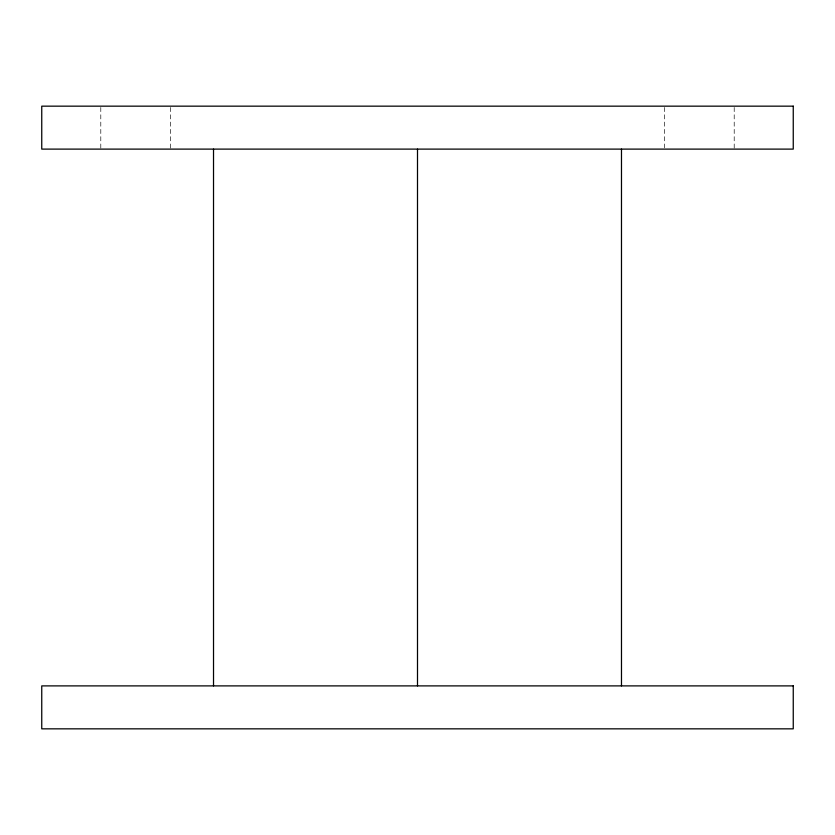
<?xml version="1.0" encoding="UTF-8"?>
<svg xmlns="http://www.w3.org/2000/svg" width="835" height="835" viewBox="0 0 835 835"><rect width="100%" height="100%" fill="white"/><g stroke="black" fill="none" stroke-linecap="round" stroke-linejoin="round"><path stroke-width="0.63" stroke-dasharray="4.17 3.13" d="M734.205 107.464L734.205 149.11M664.42 107.464L664.42 147.805M170.58 107.464L170.58 149.11M100.795 107.464L100.795 149.11"/><path stroke-width="1.25" d="M621.48 149.11L621.48 685.89M417.5 149.11L417.5 685.89M213.52 149.11L213.52 685.89M793.25 106.16L41.75 106.16L41.75 149.11L793.25 149.11L793.25 106.16M793.25 685.89L41.75 685.89L41.75 728.84L793.25 728.84L793.25 685.89"/></g></svg>
